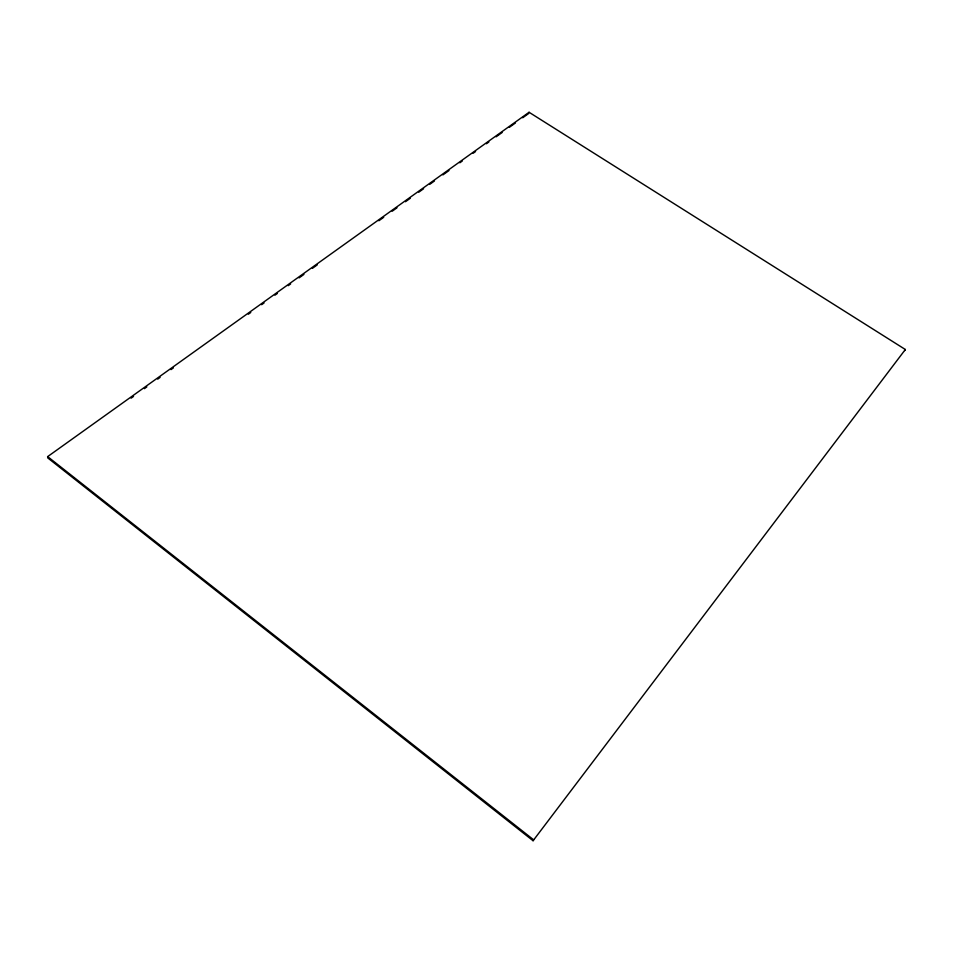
<?xml version="1.0" encoding="UTF-8"?>
<svg xmlns="http://www.w3.org/2000/svg" width="953" height="953" viewBox="0 0 953 953"><rect width="100%" height="100%" fill="white"/><g stroke="black" fill="none" stroke-linecap="round" stroke-linejoin="round"><path stroke-width="1.43" d="M904.671 350.561L905.35 349.501L529.07 112.275L528.736 113.443L522.697 117.767M47.65 456.618L47.721 457.881L533.072 840.725L533.597 839.796L47.65 456.618L529.07 112.275M533.072 840.725L905.35 349.501M131.109 398.163L133.527 396.436M144.403 388.645L146.822 386.918M157.698 379.127L160.116 377.388M170.992 369.609L173.41 367.87M248.34 314.216L250.758 312.489M261.634 304.698L264.052 302.971M274.929 295.18L277.347 293.453M288.223 285.662L290.641 283.934M299.111 277.871L303.936 274.404M312.405 268.353L317.23 264.886M378.877 220.751L383.702 217.296M392.171 211.232L397.008 207.778M405.466 201.714L410.302 198.26M418.76 192.196L423.597 188.73M429.636 184.405L434.473 180.951M442.931 174.887L448.97 170.563M459.846 162.772L462.265 161.045M473.141 153.254L475.559 151.527M486.435 143.736L488.853 141.997M496.108 136.815L502.148 132.479M509.402 127.285L515.442 122.961"/></g></svg>
